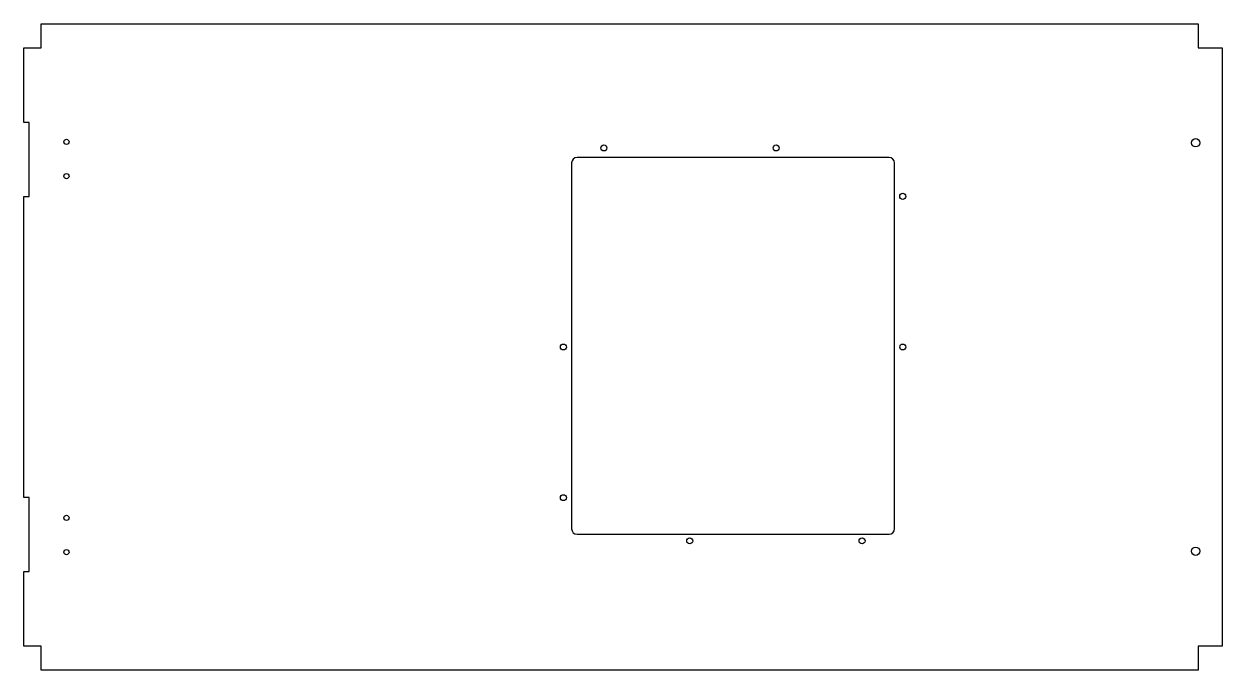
# Model space of a CAD drawing. Header units: inches. Extents: x -21.8 to 22, y -11.8 to 11.8.
import ezdxf

# ---------------------------------------------------------------- set-up
doc = ezdxf.new("R2010")
doc.units = ezdxf.units.IN
doc.header["$MEASUREMENT"] = 0

msp = doc.modelspace()

# ---------------------------------------------------------------- linework, layer by layer
at = {"color": 7, "linetype": 'Continuous', "lineweight": 25}
for p, q in [((-21.155, 10.94), (-21.155, 11.814)), ((-21.155, 11.814), (21.155, 11.814)), ((21.155, 11.814), (21.155, 10.94)), ((-21.779, 8.21), (-21.779, 10.94)), ((-21.779, 10.94), (-21.155, 10.94)), ((21.155, 10.94), (22.029, 10.94)), ((22.029, 10.94), (22.029, -10.94)), ((-21.589, 8.21), (-21.779, 8.21)), ((-21.589, 5.51), (-21.589, 8.21)), ((-1.755, 6.73), (-1.755, -6.65)), ((9.855, 6.93), (-1.555, 6.93)), ((10.055, -6.65), (10.055, 6.73)), ((-21.779, -5.51), (-21.779, 5.51)), ((-21.779, 5.51), (-21.589, 5.51)), ((-21.589, -5.51), (-21.779, -5.51)), ((-21.589, -8.21), (-21.589, -5.51)), ((-1.555, -6.85), (9.855, -6.85)), ((-21.779, -10.94), (-21.779, -8.21)), ((-21.779, -8.21), (-21.589, -8.21)), ((-21.155, -10.94), (-21.779, -10.94)), ((-21.155, -11.814), (-21.155, -10.94)), ((22.029, -10.94), (21.155, -10.94)), ((21.155, -10.94), (21.155, -11.814)), ((21.155, -11.814), (-21.155, -11.814))]:
    msp.add_line(p, q, dxfattribs=at)
for centre, radius in [((-20.225, 7.5), 0.095), ((21.065, 7.47), 0.155), ((-0.575, 7.28), 0.109), ((5.725, 7.28), 0.109), ((-20.225, 6.25), 0.095), ((10.355, 5.51), 0.11), ((-2.055, 0), 0.109), ((10.355, 0), 0.109), ((-2.055, -5.51), 0.109), ((-20.225, -6.25), 0.095), ((2.565, -7.09), 0.109), ((8.865, -7.09), 0.109), ((-20.225, -7.5), 0.095), ((21.065, -7.47), 0.155)]:
    msp.add_circle(centre, radius, dxfattribs=at)
for centre, start, end in [((-1.555, 6.73), 90, 180), ((9.855, 6.73), 0, 90), ((-1.555, -6.65), 180, 270), ((9.855, -6.65), 270, 0)]:
    msp.add_arc(centre, 0.2, start, end, dxfattribs=at)

doc.saveas('drawing.dxf')
